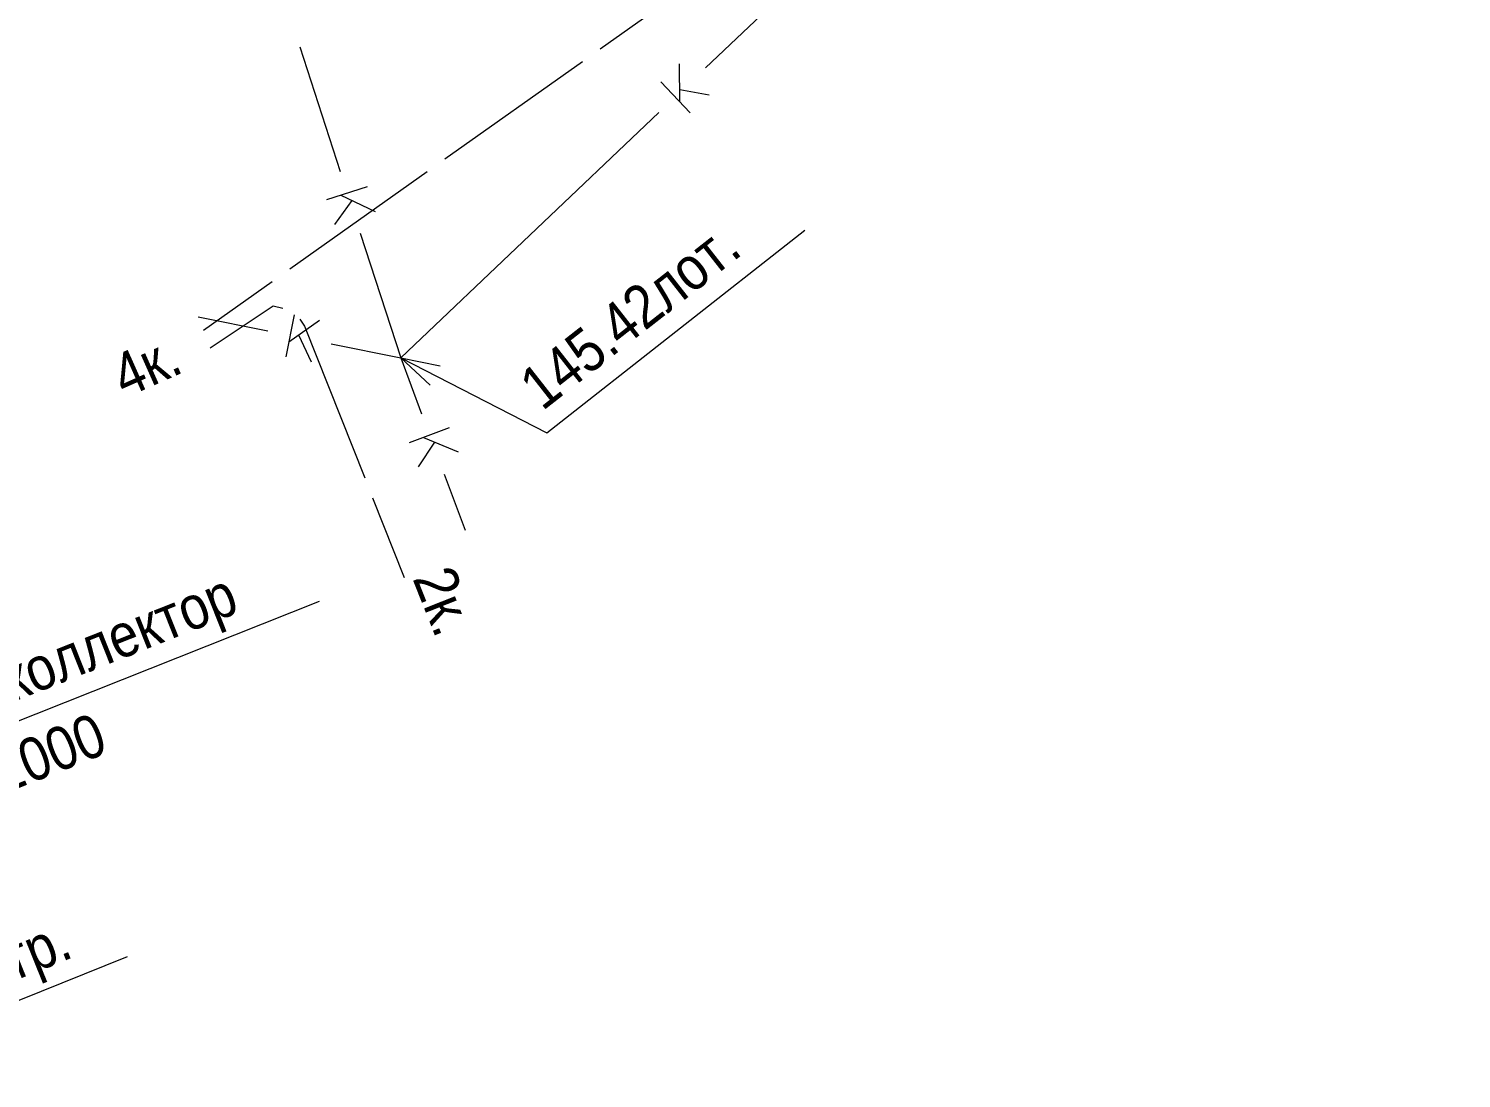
# Model space of a CAD drawing. Header units: metres. Extents: x 369 to 856, y 14070 to 14447.
# Drawn here: x 473.83 to 507.02, y 14091.98 to 14116.3 of the extents above; entities that cross this region are included whole.
import ezdxf
from ezdxf.enums import TextEntityAlignment as Align

# ---------------------------------------------------------------- set-up
doc = ezdxf.new("R2010")
doc.units = ezdxf.units.M
doc.header["$MEASUREMENT"] = 0
for name, color, linetype, lineweight in [('Кабель электрический', 7, 'Continuous', 25), ('Канализация самотёчная', 7, 'Continuous', 25), ('Общий коллектор', 7, 'Continuous', 25)]:
    doc.layers.add(name, color=color, linetype=linetype, lineweight=lineweight)
doc.styles.add('Style-RUSSIAN_1251', font='RUSSIAN_1251.shx')

# ---------------------------------------------------------------- blocks, each defined once
blk = doc.blocks.new('msdElementTypeLineString_499')
at = {"layer": 'Кабель электрический', "color": 252, "linetype": 'Continuous', "lineweight": 9}
for p, q in [((29.145, 19.663), (27.328, 18.945)), ((19.562, 13.875), (16.376, 11.615)), ((15.968, 11.326), (12.782, 9.066)), ((12.375, 8.777), (9.189, 6.517)), ((8.781, 6.228), (5.595, 3.968)), ((5.187, 3.679), (2.001, 1.419)), ((1.593, 1.13), (0, 0))]:
    blk.add_line(p, q, dxfattribs=at)
at = {"layer": 'Кабель электрический', "color": 252, "linetype": 'Continuous', "lineweight": 9, "flags": 128}
for points in [[(26.863, 18.762), (25.911, 18.385), (23.562, 16.715)], [(23.155, 16.425), (22.121, 15.69), (19.97, 14.164)]]:
    blk.add_lwpolyline(points, dxfattribs=at)
blk = doc.blocks.new('msdElementTypeMultiLine_194')
at = {"layer": 'Кабель электрический', "color": 252, "linetype": 'Continuous', "lineweight": 9}
blk.add_blockref('msdElementTypeLineString_499', (0, 0), dxfattribs=at)
blk = doc.blocks.new('msdElementTypeLineString_616')
at = {"layer": 'Канализация самотёчная', "color": 252, "linetype": 'Continuous', "lineweight": 9}
for p, q in [((0, 0.951), (1.612, 0.625)), ((3.082, 0.327), (4.694, 0))]:
    blk.add_line(p, q, dxfattribs=at)
blk = doc.blocks.new('msdElementTypeLineString_617')
at = {"layer": 'Канализация самотёчная', "color": 252, "linetype": 'Continuous', "lineweight": 9}
for p, q in [((2.732, 1.5), (2.535, 0.529)), ((2.606, 0.875), (3.321, 1.381)), ((2.832, 1.035), (3.123, 0.41))]:
    blk.add_line(p, q, dxfattribs=at)
blk = doc.blocks.new('msdElementTypeMultiLine_295')
at = {"layer": 'Канализация самотёчная', "color": 252, "linetype": 'Continuous', "lineweight": 9}
for name, p in [('msdElementTypeLineString_616', (0.506, 0.506)), ('msdElementTypeLineString_617', (0, 0))]:
    blk.add_blockref(name, p, dxfattribs=at)
blk = doc.blocks.new('msdElementTypeLineString_618')
at = {"layer": 'Канализация самотёчная', "color": 252, "linetype": 'Continuous', "lineweight": 9}
for p, q in [((0, 7.207), (0.938, 4.317)), ((1.401, 2.89), (2.339, 0))]:
    blk.add_line(p, q, dxfattribs=at)
blk = doc.blocks.new('msdElementTypeLineString_619')
at = {"layer": 'Канализация самотёчная', "color": 252, "linetype": 'Continuous', "lineweight": 9}
for p, q in [((2.068, 4.47), (1.126, 4.164)), ((1.712, 4.154), (1.311, 3.593)), ((1.461, 4.273), (2.253, 3.899))]:
    blk.add_line(p, q, dxfattribs=at)
blk = doc.blocks.new('msdElementTypeMultiLine_296')
at = {"layer": 'Канализация самотёчная', "color": 252, "linetype": 'Continuous', "lineweight": 9}
for name, p in [('msdElementTypeLineString_618', (0.506, 0.506)), ('msdElementTypeLineString_619', (0, 0))]:
    blk.add_blockref(name, p, dxfattribs=at)
blk = doc.blocks.new('msdElementTypeLineString_620')
at = {"layer": 'Канализация самотёчная', "color": 252, "linetype": 'Continuous', "lineweight": 9}
for p, q in [((7.064, 6.717), (13.041, 12.4)), ((0.001, 0), (5.978, 5.683))]:
    blk.add_line(p, q, dxfattribs=at)
blk = doc.blocks.new('msdElementTypeLineString_621')
at = {"layer": 'Канализация самотёчная', "color": 252, "linetype": 'Continuous', "lineweight": 9}
for p, q in [((6.972, 6.442), (6.968, 7.318)), ((6.533, 6.904), (7.215, 6.186)), ((6.971, 6.72), (7.65, 6.6))]:
    blk.add_line(p, q, dxfattribs=at)
blk = doc.blocks.new('msdElementTypeMultiLine_297')
at = {"layer": 'Канализация самотёчная', "color": 252, "linetype": 'Continuous', "lineweight": 9}
for name, p in [('msdElementTypeLineString_620', (0.506, 0.506)), ('msdElementTypeLineString_621', (0, 0))]:
    blk.add_blockref(name, p, dxfattribs=at)
blk = doc.blocks.new('msdElementTypeLineString_916')
at = {"layer": 'Кабель электрический', "color": 252, "linetype": 'Continuous', "lineweight": 9}
blk.add_line((3.767, 1.848), (4.499, 0.001), dxfattribs=at)
at = {"layer": 'Кабель электрический', "color": 252, "linetype": 'Continuous', "lineweight": 9, "flags": 128}
for points in [[(0.001, 5.328), (1.46, 6.298), (1.69, 6.247)], [(2.077, 5.987), (2.191, 5.827), (3.583, 2.313)]]:
    blk.add_lwpolyline(points, dxfattribs=at)
blk = doc.blocks.new('msdElementTypeMultiLine_510')
at = {"layer": 'Кабель электрический', "color": 252, "linetype": 'Continuous', "lineweight": 9}
blk.add_blockref('msdElementTypeLineString_916', (0, 0), dxfattribs=at)
blk = doc.blocks.new('msdElementTypeLineString_993')
at = {"layer": 'Канализация самотёчная', "color": 252, "linetype": 'Continuous', "lineweight": 9}
for p, q in [((0.001, 3.995), (0.486, 2.7)), ((1.012, 1.296), (1.496, 0.001))]:
    blk.add_line(p, q, dxfattribs=at)
blk = doc.blocks.new('msdElementTypeLineString_994')
at = {"layer": 'Канализация самотёчная', "color": 252, "linetype": 'Continuous', "lineweight": 9}
for p, q in [((1.63, 2.881), (0.703, 2.534)), ((1.033, 2.658), (1.841, 2.319)), ((1.289, 2.55), (0.913, 1.972))]:
    blk.add_line(p, q, dxfattribs=at)
blk = doc.blocks.new('msdElementTypeMultiLine_567')
at = {"layer": 'Канализация самотёчная', "color": 252, "linetype": 'Continuous', "lineweight": 9}
for name, p in [('msdElementTypeLineString_993', (0.506, 0.506)), ('msdElementTypeLineString_994', (0, 0))]:
    blk.add_blockref(name, p, dxfattribs=at)
blk = doc.blocks.new('DIMTXT_10')
at = {"layer": 'Общий коллектор', "color": 252, "linetype": 'Continuous', "lineweight": 9}
for q in [(0.855, 0.376), (0.927, -0.118)]:
    blk.add_line((0, 0), q, dxfattribs=at)
at = {"layer": 'Общий коллектор', "color": 252, "linetype": 'Continuous', "lineweight": 9, "flags": 128}
blk.add_lwpolyline([(0, 0), (2.135, 0.309), (13.274, 4.732)], dxfattribs=at)
at = {"layer": 'Общий коллектор', "color": 252, "linetype": 'Continuous', "lineweight": 9, "style": 'Style-RUSSIAN_1251', "width": 0.9}
for s, p in [('Общий коллектор', (1.809, 1.74)), ('1000x2000', (2.511, -0.026))]:
    blk.add_text(s, height=1, rotation=21.6538, dxfattribs=at).set_placement(p, align=Align.TOP_LEFT)
blk = doc.blocks.new('DIMTXT_249')
at = {"layer": 'Кабель электрический', "color": 252, "linetype": 'Continuous', "lineweight": 9}
for q in [(0.911, 0.205), (0.886, -0.295)]:
    blk.add_line((0, 0), q, dxfattribs=at)
at = {"layer": 'Кабель электрический', "color": 252, "linetype": 'Continuous', "lineweight": 9, "flags": 128}
blk.add_lwpolyline([(0, 0), (6.263, -0.314), (13.277, 2.51)], dxfattribs=at)
at = {"layer": 'Кабель электрический', "color": 252, "linetype": 'Continuous', "lineweight": 9, "style": 'Style-RUSSIAN_1251', "width": 0.9}
blk.add_text('141.28в.тр.', height=1, rotation=21.9313, dxfattribs=at).set_placement((5.931, 1.115), align=Align.TOP_LEFT)
blk = doc.blocks.new('DIMTXT_352')
at = {"layer": 'Канализация самотёчная', "color": 252, "linetype": 'Continuous', "lineweight": 9}
for q in [(0.686, -0.634), (0.915, -0.189)]:
    blk.add_line((0, 0), q, dxfattribs=at)
at = {"layer": 'Канализация самотёчная', "color": 252, "linetype": 'Continuous', "lineweight": 9, "flags": 128}
blk.add_lwpolyline([(0, 0), (3.383, -1.737), (9.367, 2.955)], dxfattribs=at)
at = {"layer": 'Канализация самотёчная', "color": 252, "linetype": 'Continuous', "lineweight": 9, "style": 'Style-RUSSIAN_1251', "width": 0.9}
blk.add_text('145.42лот.', height=1, rotation=38.1021, dxfattribs=at).set_placement((2.665, -0.458), align=Align.TOP_LEFT)

msp = doc.modelspace()

# ---------------------------------------------------------------- block references
at = {"layer": 'Кабель электрический', "color": 252, "linetype": 'Continuous', "lineweight": 9}
for name, p in [('msdElementTypeMultiLine_194', (477.879, 14109.303)), ('msdElementTypeMultiLine_510', (478.033, 14103.577)), ('DIMTXT_249', (462.84, 14092.29))]:
    msp.add_blockref(name, p, dxfattribs=at)
at = {"layer": 'Канализация самотёчная', "color": 252, "linetype": 'Continuous', "lineweight": 9}
for name, p in [('msdElementTypeMultiLine_297', (481.943, 14108.164)), ('msdElementTypeMultiLine_296', (479.605, 14108.164)), ('DIMTXT_352', (482.45, 14108.67)), ('msdElementTypeMultiLine_295', (477.25, 14108.164)), ('msdElementTypeMultiLine_567', (481.943, 14104.169))]:
    msp.add_blockref(name, p, dxfattribs=at)
at = {"layer": 'Общий коллектор', "color": 252, "linetype": 'Continuous', "lineweight": 9}
msp.add_blockref('DIMTXT_10', (467.297, 14098.297), dxfattribs=at)

# ---------------------------------------------------------------- texts
at = {"layer": 'Кабель электрический', "color": 252, "linetype": 'Continuous', "lineweight": 9, "style": 'Style-RUSSIAN_1251', "width": 0.899998}
for s, rotation, p in [('4к.', 23.9738, (476.058, 14107.729)), ('2к.', 291.6108, (482.717, 14103.561))]:
    msp.add_text(s, height=1, rotation=rotation, dxfattribs=at).set_placement(p)

doc.saveas('drawing.dxf')
